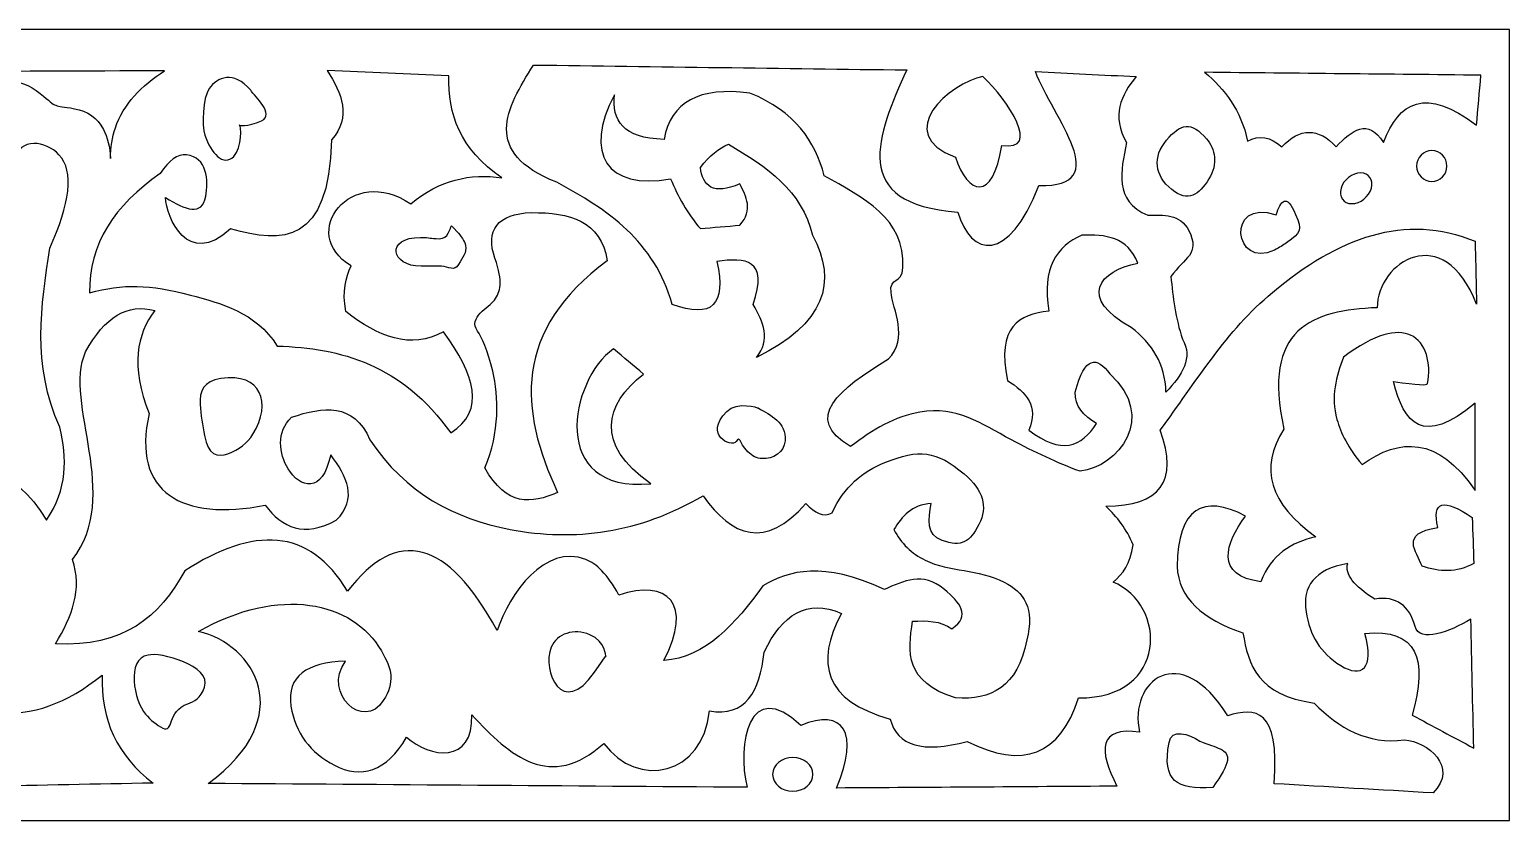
# Model space of a CAD drawing. Header units: centimetres. Extents: x -27.5 to -1.9, y -9.5 to -5.7.
# Drawn here: x -22.1 to -14.99, y -9.5 to -5.7 of the extents above; entities that cross this region are included whole.
import ezdxf

# ---------------------------------------------------------------- set-up
doc = ezdxf.new("R2010")
doc.units = ezdxf.units.CM
doc.header["$MEASUREMENT"] = 0
doc.layers.add('layer 1', color=7, linetype='Continuous')

msp = doc.modelspace()

# ---------------------------------------------------------------- linework, layer by layer
at = {"layer": 'layer 1', "color": 250}
for points, knots in [([(-14.99208, -5.70121), (-14.99208, -5.70121), (-14.99208, -9.5), (-14.99208, -9.5), (-14.99208, -9.5), (-14.99208, -9.5), (-27.5, -9.5), (-27.5, -9.5), (-27.5, -9.5), (-27.5, -9.5), (-27.5, -5.70121), (-27.5, -5.70121), (-27.5, -5.70121), (-27.5, -5.70121), (-14.99208, -5.70121), (-14.99208, -5.70121)], [0, 0, 0, 0, 0.2, 0.2, 0.2, 0.2, 0.4, 0.4, 0.4, 0.4, 0.6, 0.6, 0.6, 0.6, 1, 1, 1, 1]), ([(-21.45384, -5.89928), (-21.56505, -5.97148), (-21.65108, -6.05855), (-21.69028, -6.17317), (-21.69028, -6.17317), (-21.70561, -6.21803), (-21.71379, -6.26712), (-21.71348, -6.32119), (-21.71348, -6.32119), (-21.71689, -6.26372), (-21.72845, -6.21738), (-21.74733, -6.18113), (-21.74733, -6.18113), (-21.77679, -6.1246), (-21.82415, -6.09257), (-21.88634, -6.08109), (-21.88634, -6.08109), (-21.99584, -6.06086), (-21.96087, -6.08239), (-22.0516, -6.0086), (-22.0516, -6.0086), (-22.15276, -5.9263), (-22.25163, -5.92515), (-22.34635, -6.06967), (-22.34635, -6.06967), (-22.38896, -6.18684), (-22.41494, -6.29858), (-22.36197, -6.38473), (-22.36197, -6.38473), (-22.33019, -6.43643), (-22.26995, -6.47893), (-22.16784, -6.50781), (-22.16784, -6.50781), (-22.18182, -6.43422), (-22.18511, -6.37415), (-22.17558, -6.33036), (-22.17558, -6.33036), (-22.15072, -6.2161), (-22.02427, -6.23509), (-21.96114, -6.30211), (-21.96114, -6.30211), (-21.88566, -6.38215), (-21.90895, -6.5384), (-22.00557, -6.75122), (-22.00557, -6.75122), (-22.04607, -7.02895), (-22.09352, -7.30551), (-21.95689, -7.61127), (-21.95689, -7.61127), (-21.9225, -7.75987), (-21.91834, -7.9086), (-22.0218, -8.05752), (-22.0218, -8.05752), (-22.17823, -7.79521), (-22.37885, -7.76781), (-22.45182, -7.99261), (-22.45182, -7.99261), (-22.49853, -7.91772), (-22.5707, -7.90221), (-22.64655, -7.89524), (-22.64655, -7.89524), (-22.54103, -7.74643), (-22.43555, -7.67813), (-22.33012, -7.63561), (-22.33012, -7.63561), (-22.12892, -7.40296), (-22.25795, -7.17039), (-22.35446, -6.93783), (-22.35446, -6.93783), (-22.33063, -6.26851), (-22.79114, -6.24318), (-23.11715, -6.36988), (-23.11715, -6.36988), (-23.2821, -6.37581), (-23.43095, -6.39476), (-23.54068, -6.44528), (-23.54068, -6.44528), (-23.7047, -6.52078), (-23.74042, -6.66489), (-23.75008, -6.82968), (-23.75008, -6.82968), (-23.76577, -7.09667), (-23.51112, -7.35253), (-23.24031, -7.26975), (-23.24031, -7.26975), (-23.09618, -7.2257), (-23.02612, -7.09352), (-23.06035, -6.91349), (-23.06035, -6.91349), (-23.1378, -6.98636), (-23.21795, -7.04504), (-23.31194, -7.03131), (-23.31194, -7.03131), (-23.47757, -7.00712), (-23.46898, -6.91172), (-23.41209, -6.78138), (-23.41209, -6.78138), (-23.35294, -6.64597), (-23.22379, -6.59985), (-23.00355, -6.67008), (-23.00355, -6.67008), (-22.83218, -6.73068), (-22.59762, -7.018), (-22.81586, -7.29776), (-22.81586, -7.29776), (-22.94658, -7.4654), (-23.1772, -7.50006), (-23.38132, -7.48376), (-23.38132, -7.48376), (-23.59289, -7.46686), (-23.72772, -7.37898), (-23.84536, -7.20713), (-23.84536, -7.20713), (-23.99495, -6.98854), (-24.03869, -6.76365), (-24.2354, -6.56744), (-24.2354, -6.56744), (-24.57916, -6.22446), (-24.98309, -6.29807), (-25.32407, -6.35365), (-25.32407, -6.35365), (-25.27519, -6.18149), (-25.37671, -6.10105), (-25.5188, -6.04533), (-25.5188, -6.04533), (-25.56375, -5.92219), (-25.63662, -5.89193), (-25.71353, -5.87494), (-25.71353, -5.87494), (-25.31594, -5.87766), (-24.91836, -5.88036), (-24.52082, -5.88306), (-24.52082, -5.88306), (-24.55082, -6.20147), (-24.48503, -6.32072), (-24.34746, -6.29101), (-24.34746, -6.29101), (-24.21036, -6.26139), (-24.2574, -6.19472), (-24.21027, -6.32369), (-24.21027, -6.32369), (-24.15141, -6.48466), (-23.96286, -6.6715), (-23.79058, -6.3861), (-23.79058, -6.3861), (-23.45965, -6.30115), (-23.6217, -6.05798), (-23.75001, -5.9074), (-23.75001, -5.9074), (-22.98461, -5.90468), (-22.21922, -5.90198), (-21.45384, -5.89928)], [0, 0, 0, 0, 0.025641, 0.025641, 0.025641, 0.025641, 0.0512821, 0.0512821, 0.0512821, 0.0512821, 0.0769231, 0.0769231, 0.0769231, 0.0769231, 0.1025641, 0.1025641, 0.1025641, 0.1025641, 0.1282051, 0.1282051, 0.1282051, 0.1282051, 0.1538462, 0.1538462, 0.1538462, 0.1538462, 0.1794872, 0.1794872, 0.1794872, 0.1794872, 0.2051282, 0.2051282, 0.2051282, 0.2051282, 0.2307692, 0.2307692, 0.2307692, 0.2307692, 0.2564103, 0.2564103, 0.2564103, 0.2564103, 0.2820513, 0.2820513, 0.2820513, 0.2820513, 0.3076923, 0.3076923, 0.3076923, 0.3076923, 0.3333333, 0.3333333, 0.3333333, 0.3333333, 0.3589744, 0.3589744, 0.3589744, 0.3589744, 0.3846154, 0.3846154, 0.3846154, 0.3846154, 0.4102564, 0.4102564, 0.4102564, 0.4102564, 0.4358974, 0.4358974, 0.4358974, 0.4358974, 0.4615385, 0.4615385, 0.4615385, 0.4615385, 0.4871795, 0.4871795, 0.4871795, 0.4871795, 0.5128205, 0.5128205, 0.5128205, 0.5128205, 0.5384615, 0.5384615, 0.5384615, 0.5384615, 0.5641026, 0.5641026, 0.5641026, 0.5641026, 0.5897436, 0.5897436, 0.5897436, 0.5897436, 0.6153846, 0.6153846, 0.6153846, 0.6153846, 0.6410256, 0.6410256, 0.6410256, 0.6410256, 0.6666667, 0.6666667, 0.6666667, 0.6666667, 0.6923077, 0.6923077, 0.6923077, 0.6923077, 0.7179487, 0.7179487, 0.7179487, 0.7179487, 0.7435897, 0.7435897, 0.7435897, 0.7435897, 0.7692308, 0.7692308, 0.7692308, 0.7692308, 0.7948718, 0.7948718, 0.7948718, 0.7948718, 0.8205128, 0.8205128, 0.8205128, 0.8205128, 0.8461538, 0.8461538, 0.8461538, 0.8461538, 0.8717949, 0.8717949, 0.8717949, 0.8717949, 0.8974359, 0.8974359, 0.8974359, 0.8974359, 0.9230769, 0.9230769, 0.9230769, 0.9230769, 0.9487179, 0.9487179, 0.9487179, 0.9487179, 1, 1, 1, 1]), ([(-20.08818, -5.92327), (-20.09236, -6.10451), (-20.0372, -6.27386), (-19.83267, -6.41341), (-19.83267, -6.41341), (-19.98515, -6.391), (-20.13216, -6.42182), (-20.27068, -6.53856), (-20.27068, -6.53856), (-20.55659, -6.34223), (-20.8167, -6.68197), (-20.55747, -6.83577), (-20.55747, -6.83577), (-20.58183, -6.89306), (-20.60098, -6.95554), (-20.58354, -7.05477), (-20.58354, -7.05477), (-20.42709, -7.17904), (-20.27063, -7.23815), (-20.11425, -7.15384), (-20.11425, -7.15384), (-19.96211, -7.35803), (-19.90997, -7.53184), (-20.07775, -7.63878), (-20.07775, -7.63878), (-20.31448, -7.30958), (-20.60563, -7.23055), (-20.91204, -7.22163), (-20.91204, -7.22163), (-21.01709, -7.05626), (-21.18429, -7.0158), (-21.32966, -6.97669), (-21.32966, -6.97669), (-21.52506, -6.92415), (-21.65432, -6.92138), (-21.81412, -6.96613), (-21.81412, -6.96613), (-21.81931, -6.73061), (-21.69239, -6.5446), (-21.47519, -6.39255), (-21.47519, -6.39255), (-21.43287, -6.32857), (-21.39052, -6.29885), (-21.34823, -6.30351), (-21.34823, -6.30351), (-21.24897, -6.31436), (-21.24212, -6.42454), (-21.2561, -6.5021), (-21.2561, -6.5021), (-21.27336, -6.59789), (-21.35317, -6.56874), (-21.44912, -6.50727), (-21.44912, -6.50727), (-21.44402, -6.60351), (-21.34571, -6.84883), (-21.13626, -6.65848), (-21.13626, -6.65848), (-20.88559, -6.73056), (-20.66461, -6.7311), (-20.65132, -6.23091), (-20.65132, -6.23091), (-20.55353, -6.11963), (-20.60237, -6.0084), (-20.67218, -5.89719), (-20.67218, -5.89719), (-20.4775, -5.90589), (-20.28284, -5.91459), (-20.08818, -5.92327)], [0, 0, 0, 0, 0.0555556, 0.0555556, 0.0555556, 0.0555556, 0.1111111, 0.1111111, 0.1111111, 0.1111111, 0.1666667, 0.1666667, 0.1666667, 0.1666667, 0.2222222, 0.2222222, 0.2222222, 0.2222222, 0.2777778, 0.2777778, 0.2777778, 0.2777778, 0.3333333, 0.3333333, 0.3333333, 0.3333333, 0.3888889, 0.3888889, 0.3888889, 0.3888889, 0.4444444, 0.4444444, 0.4444444, 0.4444444, 0.5, 0.5, 0.5, 0.5, 0.5555556, 0.5555556, 0.5555556, 0.5555556, 0.6111111, 0.6111111, 0.6111111, 0.6111111, 0.6666667, 0.6666667, 0.6666667, 0.6666667, 0.7222222, 0.7222222, 0.7222222, 0.7222222, 0.7777778, 0.7777778, 0.7777778, 0.7777778, 0.8333333, 0.8333333, 0.8333333, 0.8333333, 0.8888889, 0.8888889, 0.8888889, 0.8888889, 1, 1, 1, 1]), ([(-20.98769, -6.13883), (-21.05496, -6.17029), (-21.1045, -6.16101), (-21.09484, -6.15946), (-21.09484, -6.15946), (-21.08274, -6.15751), (-21.08272, -6.26934), (-21.12115, -6.31009), (-21.12115, -6.31009), (-21.17053, -6.36244), (-21.23254, -6.29319), (-21.25978, -6.20891), (-21.25978, -6.20891), (-21.27579, -6.15935), (-21.27131, -6.03077), (-21.23893, -5.98489), (-21.23893, -5.98489), (-21.2002, -5.93014), (-21.12385, -5.89558), (-21.04004, -5.99215), (-21.04004, -5.99215), (-21.01921, -6.02218), (-20.92222, -6.10822), (-20.98769, -6.13883)], [0, 0, 0, 0, 0.1428571, 0.1428571, 0.1428571, 0.1428571, 0.2857143, 0.2857143, 0.2857143, 0.2857143, 0.4285714, 0.4285714, 0.4285714, 0.4285714, 0.5714286, 0.5714286, 0.5714286, 0.5714286, 0.7142857, 0.7142857, 0.7142857, 0.7142857, 1, 1, 1, 1]), ([(-16.78489, -5.92686), (-16.9462, -5.91895), (-17.10753, -5.91102), (-17.26886, -5.90306), (-17.26886, -5.90306), (-17.18567, -6.12521), (-16.88264, -6.45913), (-17.25299, -6.4505), (-17.25299, -6.4505), (-17.39863, -6.82755), (-17.58158, -6.79325), (-17.64175, -6.57744), (-17.64175, -6.57744), (-18.16745, -6.54105), (-18.02975, -6.20621), (-17.8877, -5.89513), (-17.8877, -5.89513), (-18.48537, -5.88721), (-19.08307, -5.87928), (-19.68076, -5.87132), (-19.68076, -5.87132), (-19.81348, -6.08201), (-19.93076, -6.29054), (-19.56969, -6.43463), (-19.56969, -6.43463), (-19.32481, -6.56575), (-19.09983, -6.71834), (-19.01431, -7.02173), (-19.01431, -7.02173), (-18.8239, -7.09152), (-18.75247, -7.02275), (-18.8001, -6.81545), (-18.8001, -6.81545), (-18.66228, -6.79478), (-18.55096, -6.80383), (-18.62555, -7.02173), (-18.62555, -7.02173), (-18.57548, -7.10635), (-18.54028, -7.19093), (-18.60968, -7.27562), (-18.60968, -7.27562), (-18.28096, -7.11492), (-18.21913, -6.91511), (-18.33993, -6.68851), (-18.33993, -6.68851), (-18.39185, -6.47677), (-18.55988, -6.35783), (-18.74456, -6.25215), (-18.74456, -6.25215), (-18.78951, -6.26937), (-18.83444, -6.30638), (-18.87944, -6.36322), (-18.87944, -6.36322), (-18.86797, -6.45317), (-18.81938, -6.49776), (-18.68902, -6.44256), (-18.68902, -6.44256), (-18.65951, -6.50448), (-18.62407, -6.56548), (-18.68902, -6.64091), (-18.68902, -6.64091), (-18.75247, -6.64619), (-18.81594, -6.65147), (-18.87944, -6.65678), (-18.87944, -6.65678), (-18.94187, -6.58483), (-18.98617, -6.50383), (-19.02225, -6.41876), (-19.02225, -6.41876), (-19.32899, -6.47203), (-19.44227, -6.29825), (-19.292, -6.01413), (-19.292, -6.01413), (-19.30517, -6.13746), (-19.25229, -6.2237), (-19.05398, -6.22835), (-19.05398, -6.22835), (-19.0222, -6.0487), (-18.88465, -5.97462), (-18.64142, -6.0062), (-18.64142, -6.0062), (-18.4257, -6.09385), (-18.32816, -6.23597), (-18.2844, -6.40289), (-18.2844, -6.40289), (-18.0983, -6.51028), (-17.89372, -6.60544), (-17.90606, -6.84492), (-17.90606, -6.84492), (-17.9102, -6.92677), (-17.97174, -6.88645), (-17.96326, -6.96316), (-17.96326, -6.96316), (-17.95412, -7.04533), (-17.87774, -7.18367), (-17.97497, -7.28355), (-17.97497, -7.28355), (-18.21245, -7.42697), (-18.39102, -7.56928), (-18.15745, -7.70405), (-18.15745, -7.70405), (-18.05173, -7.62277), (-17.94268, -7.5589), (-17.82511, -7.53919), (-17.82511, -7.53919), (-17.64276, -7.50862), (-17.53456, -7.59263), (-17.38499, -7.67188), (-17.38499, -7.67188), (-17.27486, -7.73023), (-17.16473, -7.78266), (-17.05464, -7.82305), (-17.05464, -7.82305), (-16.87153, -7.80114), (-16.68301, -7.564), (-16.91183, -7.35496), (-16.91183, -7.35496), (-16.97445, -7.27043), (-17.03201, -7.26703), (-17.07844, -7.44223), (-17.07844, -7.44223), (-17.0806, -7.51067), (-17.0381, -7.55688), (-16.9753, -7.59297), (-16.9753, -7.59297), (-17.04812, -7.70643), (-17.14634, -7.74641), (-17.30059, -7.62471), (-17.30059, -7.62471), (-17.25272, -7.51161), (-17.31307, -7.4429), (-17.40373, -7.38669), (-17.40373, -7.38669), (-17.45682, -7.1269), (-17.3479, -7.0692), (-17.20539, -7.05347), (-17.20539, -7.05347), (-17.23941, -6.84508), (-17.1672, -6.7427), (-17.04671, -6.68851), (-17.04671, -6.68851), (-16.93226, -6.6846), (-16.826, -6.69699), (-16.77696, -6.82339), (-16.77696, -6.82339), (-16.96303, -6.85825), (-17.06676, -6.99036), (-16.80869, -7.13281), (-16.80869, -7.13281), (-16.70742, -7.20929), (-16.64579, -7.30888), (-16.64208, -7.44223), (-16.64208, -7.44223), (-16.56272, -7.36089), (-16.51183, -7.27773), (-16.56274, -7.18834), (-16.56274, -7.18834), (-16.59661, -7.08781), (-16.609, -6.98732), (-16.61828, -6.88686), (-16.61828, -6.88686), (-16.55393, -6.79619), (-16.4752, -6.78098), (-16.53267, -6.66691), (-16.53267, -6.66691), (-16.57441, -6.58423), (-16.65332, -6.59223), (-16.72935, -6.59331), (-16.72935, -6.59331), (-16.89495, -6.52242), (-16.85776, -6.38123), (-16.83249, -6.24422), (-16.83249, -6.24422), (-16.90363, -6.11428), (-16.86025, -6.01611), (-16.78489, -5.92686)], [0, 0, 0, 0, 0.0222222, 0.0222222, 0.0222222, 0.0222222, 0.0444444, 0.0444444, 0.0444444, 0.0444444, 0.0666667, 0.0666667, 0.0666667, 0.0666667, 0.0888889, 0.0888889, 0.0888889, 0.0888889, 0.1111111, 0.1111111, 0.1111111, 0.1111111, 0.1333333, 0.1333333, 0.1333333, 0.1333333, 0.1555556, 0.1555556, 0.1555556, 0.1555556, 0.1777778, 0.1777778, 0.1777778, 0.1777778, 0.2, 0.2, 0.2, 0.2, 0.2222222, 0.2222222, 0.2222222, 0.2222222, 0.2444444, 0.2444444, 0.2444444, 0.2444444, 0.2666667, 0.2666667, 0.2666667, 0.2666667, 0.2888889, 0.2888889, 0.2888889, 0.2888889, 0.3111111, 0.3111111, 0.3111111, 0.3111111, 0.3333333, 0.3333333, 0.3333333, 0.3333333, 0.3555556, 0.3555556, 0.3555556, 0.3555556, 0.3777778, 0.3777778, 0.3777778, 0.3777778, 0.4, 0.4, 0.4, 0.4, 0.4222222, 0.4222222, 0.4222222, 0.4222222, 0.4444444, 0.4444444, 0.4444444, 0.4444444, 0.4666667, 0.4666667, 0.4666667, 0.4666667, 0.4888889, 0.4888889, 0.4888889, 0.4888889, 0.5111111, 0.5111111, 0.5111111, 0.5111111, 0.5333333, 0.5333333, 0.5333333, 0.5333333, 0.5555556, 0.5555556, 0.5555556, 0.5555556, 0.5777778, 0.5777778, 0.5777778, 0.5777778, 0.6, 0.6, 0.6, 0.6, 0.6222222, 0.6222222, 0.6222222, 0.6222222, 0.6444444, 0.6444444, 0.6444444, 0.6444444, 0.6666667, 0.6666667, 0.6666667, 0.6666667, 0.6888889, 0.6888889, 0.6888889, 0.6888889, 0.7111111, 0.7111111, 0.7111111, 0.7111111, 0.7333333, 0.7333333, 0.7333333, 0.7333333, 0.7555556, 0.7555556, 0.7555556, 0.7555556, 0.7777778, 0.7777778, 0.7777778, 0.7777778, 0.8, 0.8, 0.8, 0.8, 0.8222222, 0.8222222, 0.8222222, 0.8222222, 0.8444444, 0.8444444, 0.8444444, 0.8444444, 0.8666667, 0.8666667, 0.8666667, 0.8666667, 0.8888889, 0.8888889, 0.8888889, 0.8888889, 0.9111111, 0.9111111, 0.9111111, 0.9111111, 0.9333333, 0.9333333, 0.9333333, 0.9333333, 0.9555556, 0.9555556, 0.9555556, 0.9555556, 1, 1, 1, 1]), ([(-17.43106, -6.2573), (-17.47334, -6.5326), (-17.59496, -6.49459), (-17.65371, -6.31438), (-17.65371, -6.31438), (-17.96245, -6.19958), (-17.6778, -5.95648), (-17.5224, -5.92619), (-17.5224, -5.92619), (-17.39962, -6.04043), (-17.23829, -6.28896), (-17.43106, -6.2573)], [0, 0, 0, 0, 0.25, 0.25, 0.25, 0.25, 0.5, 0.5, 0.5, 0.5, 1, 1, 1, 1]), ([(-15.12916, -5.92021), (-15.13601, -6.00042), (-15.14289, -6.08066), (-15.14979, -6.16092), (-15.14979, -6.16092), (-15.39551, -5.97318), (-15.52302, -6.0485), (-15.59683, -6.24345), (-15.59683, -6.24345), (-15.67246, -6.12615), (-15.74809, -6.18268), (-15.82379, -6.26408), (-15.82379, -6.26408), (-15.91088, -6.17173), (-15.99797, -6.17171), (-16.08513, -6.26408), (-16.08513, -6.26408), (-16.14013, -6.21529), (-16.19513, -6.20612), (-16.25019, -6.23657), (-16.25019, -6.23657), (-16.28168, -6.08938), (-16.35875, -5.98757), (-16.45652, -5.90645), (-16.45652, -5.90645), (-16.01404, -5.91106), (-15.57159, -5.91565), (-15.12916, -5.92021)], [0, 0, 0, 0, 0.125, 0.125, 0.125, 0.125, 0.25, 0.25, 0.25, 0.25, 0.375, 0.375, 0.375, 0.375, 0.5, 0.5, 0.5, 0.5, 0.625, 0.625, 0.625, 0.625, 0.75, 0.75, 0.75, 0.75, 1, 1, 1, 1]), ([(-16.63934, -6.23226), (-16.70742, -6.31342), (-16.69746, -6.40127), (-16.61446, -6.46969), (-16.61446, -6.46969), (-16.53561, -6.53476), (-16.48336, -6.49399), (-16.43607, -6.41849), (-16.43607, -6.41849), (-16.39044, -6.34565), (-16.40624, -6.27546), (-16.44762, -6.22592), (-16.44762, -6.22592), (-16.52028, -6.13894), (-16.57281, -6.15308), (-16.63934, -6.23226)], [0, 0, 0, 0, 0.2, 0.2, 0.2, 0.2, 0.4, 0.4, 0.4, 0.4, 0.6, 0.6, 0.6, 0.6, 1, 1, 1, 1]), ([(-15.29222, -6.35657), (-15.29222, -6.39723), (-15.3249, -6.4304), (-15.36499, -6.4304), (-15.36499, -6.4304), (-15.40507, -6.4304), (-15.43775, -6.39723), (-15.43775, -6.35657), (-15.43775, -6.35657), (-15.43775, -6.31591), (-15.40507, -6.28274), (-15.36499, -6.28274), (-15.36499, -6.28274), (-15.3249, -6.28274), (-15.29222, -6.31591), (-15.29222, -6.35657)], [0, 0, 0, 0, 0.2, 0.2, 0.2, 0.2, 0.4, 0.4, 0.4, 0.4, 0.6, 0.6, 0.6, 0.6, 1, 1, 1, 1]), ([(-15.65545, -6.46349), (-15.66704, -6.50415), (-15.70918, -6.53732), (-15.7493, -6.53732), (-15.7493, -6.53732), (-15.78938, -6.53732), (-15.81257, -6.50415), (-15.80097, -6.46349), (-15.80097, -6.46349), (-15.78935, -6.42283), (-15.74721, -6.38965), (-15.70714, -6.38965), (-15.70714, -6.38965), (-15.66704, -6.38965), (-15.64383, -6.42283), (-15.65545, -6.46349)], [0, 0, 0, 0, 0.2, 0.2, 0.2, 0.2, 0.4, 0.4, 0.4, 0.4, 0.6, 0.6, 0.6, 0.6, 1, 1, 1, 1]), ([(-16.11273, -6.59095), (-16.35999, -6.5079), (-16.31452, -6.85708), (-16.12065, -6.7605), (-16.12065, -6.7605), (-16.09705, -6.74834), (-16.07846, -6.73686), (-16.06327, -6.72589), (-16.06327, -6.72589), (-15.992, -6.67453), (-15.98683, -6.66545), (-16.01935, -6.58877), (-16.01935, -6.58877), (-16.06416, -6.48331), (-16.09001, -6.52507), (-16.11273, -6.59095)], [0, 0, 0, 0, 0.2, 0.2, 0.2, 0.2, 0.4, 0.4, 0.4, 0.4, 0.6, 0.6, 0.6, 0.6, 1, 1, 1, 1]), ([(-15.14979, -7.02061), (-15.15206, -6.91976), (-15.15435, -6.81889), (-15.15667, -6.718), (-15.15667, -6.718), (-15.49362, -6.578), (-15.81601, -6.70094), (-16.13069, -6.96354), (-16.13069, -6.96354), (-16.35062, -7.14708), (-16.50039, -7.39602), (-16.66972, -7.62583), (-16.66972, -7.62583), (-16.57946, -7.87187), (-16.67202, -7.98953), (-16.93107, -7.99034), (-16.93107, -7.99034), (-16.87704, -8.04183), (-16.83047, -8.10072), (-16.8004, -8.17603), (-16.8004, -8.17603), (-16.81235, -8.26575), (-16.8489, -8.31866), (-16.89668, -8.35485), (-16.89668, -8.35485), (-16.63552, -8.46307), (-16.63021, -8.91415), (-17.06174, -8.91192), (-17.06174, -8.91192), (-17.15082, -9.18673), (-17.32923, -9.25618), (-17.59698, -9.12027), (-17.59698, -9.12027), (-17.80982, -9.17824), (-17.93335, -9.14248), (-17.96765, -9.01297), (-17.96765, -9.01297), (-18.28449, -8.9253), (-18.32789, -8.74441), (-18.20175, -8.50575), (-18.20175, -8.50575), (-18.36809, -8.43376), (-18.48659, -8.51125), (-18.57242, -8.69108), (-18.57242, -8.69108), (-18.59406, -8.88232), (-18.66297, -9.00425), (-18.83579, -8.97396), (-18.83579, -8.97396), (-18.86517, -9.28376), (-19.18079, -9.35177), (-19.34302, -9.13003), (-19.34302, -9.13003), (-19.60043, -9.36013), (-19.79152, -9.19359), (-19.97706, -8.99347), (-19.97706, -8.99347), (-19.97135, -9.23105), (-20.17646, -9.20029), (-20.29167, -9.1004), (-20.29167, -9.1004), (-20.38519, -9.266), (-20.5122, -9.30147), (-20.63791, -9.23541), (-20.63791, -9.23541), (-20.75179, -9.17556), (-20.82738, -9.07869), (-20.84639, -8.95132), (-20.84639, -8.95132), (-20.86806, -8.80629), (-20.77047, -8.74138), (-20.58522, -8.73545), (-20.58522, -8.73545), (-20.69517, -8.89078), (-20.49761, -9.07148), (-20.40265, -8.92447), (-20.40265, -8.92447), (-20.34588, -8.83661), (-20.36195, -8.77121), (-20.41164, -8.68582), (-20.41164, -8.68582), (-20.55097, -8.44666), (-20.90085, -8.37222), (-21.29134, -8.59264), (-21.29134, -8.59264), (-21.02125, -8.65379), (-20.80616, -9.00138), (-21.24374, -9.32255), (-21.24374, -9.32255), (-20.38079, -9.32869), (-19.51786, -9.33485), (-18.65495, -9.341), (-18.65495, -9.341), (-18.70487, -9.13731), (-18.64726, -8.80807), (-18.39668, -9.04356), (-18.39668, -9.04356), (-18.19193, -8.9584), (-18.11293, -9.07651), (-18.22571, -9.34462), (-18.22571, -9.34462), (-17.77636, -9.34163), (-17.327, -9.33864), (-16.87767, -9.33568), (-16.87767, -9.33568), (-16.96726, -9.16089), (-16.96692, -9.04903), (-16.76884, -9.0757), (-16.76884, -9.0757), (-16.82512, -8.8316), (-16.57294, -8.62896), (-16.34563, -8.99711), (-16.34563, -8.99711), (-16.21266, -8.95728), (-16.09583, -8.95856), (-16.12193, -9.32359), (-16.12193, -9.32359), (-15.86737, -9.33851), (-15.61283, -9.35343), (-15.3583, -9.36838), (-15.3583, -9.36838), (-15.2354, -9.24243), (-15.38441, -9.12097), (-15.49692, -9.11351), (-15.49692, -9.11351), (-15.67363, -9.1354), (-15.81086, -9.05835), (-15.93012, -8.9364), (-15.93012, -8.9364), (-16.20178, -8.89821), (-16.24667, -8.75334), (-16.27236, -8.59947), (-16.27236, -8.59947), (-16.46538, -8.53337), (-16.58245, -8.43218), (-16.58859, -8.27982), (-16.58859, -8.27982), (-16.58265, -7.99892), (-16.46661, -7.9304), (-16.25937, -8.03792), (-16.25937, -8.03792), (-16.35671, -8.16808), (-16.40937, -8.32628), (-16.18571, -8.35325), (-16.18571, -8.35325), (-16.13806, -8.22458), (-16.04097, -8.16518), (-15.92147, -8.13728), (-15.92147, -8.13728), (-16.14539, -7.97962), (-16.1967, -7.80757), (-16.07547, -7.6212), (-16.07547, -7.6212), (-16.1843, -7.13263), (-15.93688, -7.04951), (-15.6274, -7.03711), (-15.6274, -7.03711), (-15.62724, -6.81707), (-15.30775, -6.61369), (-15.14979, -7.02061)], [0, 0, 0, 0, 0.0243902, 0.0243902, 0.0243902, 0.0243902, 0.0487805, 0.0487805, 0.0487805, 0.0487805, 0.0731707, 0.0731707, 0.0731707, 0.0731707, 0.097561, 0.097561, 0.097561, 0.097561, 0.1219512, 0.1219512, 0.1219512, 0.1219512, 0.1463415, 0.1463415, 0.1463415, 0.1463415, 0.1707317, 0.1707317, 0.1707317, 0.1707317, 0.195122, 0.195122, 0.195122, 0.195122, 0.2195122, 0.2195122, 0.2195122, 0.2195122, 0.2439024, 0.2439024, 0.2439024, 0.2439024, 0.2682927, 0.2682927, 0.2682927, 0.2682927, 0.2926829, 0.2926829, 0.2926829, 0.2926829, 0.3170732, 0.3170732, 0.3170732, 0.3170732, 0.3414634, 0.3414634, 0.3414634, 0.3414634, 0.3658537, 0.3658537, 0.3658537, 0.3658537, 0.3902439, 0.3902439, 0.3902439, 0.3902439, 0.4146341, 0.4146341, 0.4146341, 0.4146341, 0.4390244, 0.4390244, 0.4390244, 0.4390244, 0.4634146, 0.4634146, 0.4634146, 0.4634146, 0.4878049, 0.4878049, 0.4878049, 0.4878049, 0.5121951, 0.5121951, 0.5121951, 0.5121951, 0.5365854, 0.5365854, 0.5365854, 0.5365854, 0.5609756, 0.5609756, 0.5609756, 0.5609756, 0.5853659, 0.5853659, 0.5853659, 0.5853659, 0.6097561, 0.6097561, 0.6097561, 0.6097561, 0.6341463, 0.6341463, 0.6341463, 0.6341463, 0.6585366, 0.6585366, 0.6585366, 0.6585366, 0.6829268, 0.6829268, 0.6829268, 0.6829268, 0.7073171, 0.7073171, 0.7073171, 0.7073171, 0.7317073, 0.7317073, 0.7317073, 0.7317073, 0.7560976, 0.7560976, 0.7560976, 0.7560976, 0.7804878, 0.7804878, 0.7804878, 0.7804878, 0.804878, 0.804878, 0.804878, 0.804878, 0.8292683, 0.8292683, 0.8292683, 0.8292683, 0.8536585, 0.8536585, 0.8536585, 0.8536585, 0.8780488, 0.8780488, 0.8780488, 0.8780488, 0.902439, 0.902439, 0.902439, 0.902439, 0.9268293, 0.9268293, 0.9268293, 0.9268293, 0.9512195, 0.9512195, 0.9512195, 0.9512195, 1, 1, 1, 1]), ([(-19.69096, -6.58029), (-19.85465, -6.58461), (-19.91307, -6.66721), (-19.86643, -6.79956), (-19.86643, -6.79956), (-19.82541, -6.91594), (-19.84011, -6.95957), (-19.86899, -7.00027), (-19.86899, -7.00027), (-19.8945, -7.03625), (-19.99704, -7.08249), (-19.95024, -7.14948), (-19.95024, -7.14948), (-19.93255, -7.17481), (-19.8985, -7.24492), (-19.87681, -7.34152), (-19.87681, -7.34152), (-19.84892, -7.46574), (-19.84137, -7.63376), (-19.91493, -7.80676), (-19.91493, -7.80676), (-19.81083, -7.99382), (-19.69002, -7.9798), (-19.56569, -7.9241), (-19.56569, -7.9241), (-19.7503, -7.52804), (-19.78024, -7.14663), (-19.32652, -6.81121), (-19.32652, -6.81121), (-19.35781, -6.62016), (-19.50779, -6.57924), (-19.69096, -6.58029)], [0, 0, 0, 0, 0.1111111, 0.1111111, 0.1111111, 0.1111111, 0.2222222, 0.2222222, 0.2222222, 0.2222222, 0.3333333, 0.3333333, 0.3333333, 0.3333333, 0.4444444, 0.4444444, 0.4444444, 0.4444444, 0.5555556, 0.5555556, 0.5555556, 0.5555556, 0.6666667, 0.6666667, 0.6666667, 0.6666667, 0.7777778, 0.7777778, 0.7777778, 0.7777778, 1, 1, 1, 1]), ([(-20.09047, -6.6797), (-20.09867, -6.69352), (-20.11204, -6.70577), (-20.1336, -6.70577), (-20.1336, -6.70577), (-20.18289, -6.70577), (-20.17217, -6.69937), (-20.22359, -6.69937), (-20.22359, -6.69937), (-20.39519, -6.69937), (-20.3669, -6.83824), (-20.22146, -6.83824), (-20.22146, -6.83824), (-20.18289, -6.83824), (-20.15504, -6.83824), (-20.1229, -6.83824), (-20.1229, -6.83824), (-20.09076, -6.83824), (-20.06076, -6.86602), (-20.04147, -6.8297), (-20.04147, -6.8297), (-20.02219, -6.79338), (-20.00077, -6.77414), (-20.0072, -6.73782), (-20.0072, -6.73782), (-20.01063, -6.71831), (-20.03084, -6.69197), (-20.04878, -6.67179), (-20.04878, -6.67179), (-20.09018, -6.62524), (-20.06896, -6.64354), (-20.09047, -6.6797)], [0, 0, 0, 0, 0.1111111, 0.1111111, 0.1111111, 0.1111111, 0.2222222, 0.2222222, 0.2222222, 0.2222222, 0.3333333, 0.3333333, 0.3333333, 0.3333333, 0.4444444, 0.4444444, 0.4444444, 0.4444444, 0.5555556, 0.5555556, 0.5555556, 0.5555556, 0.6666667, 0.6666667, 0.6666667, 0.6666667, 0.7777778, 0.7777778, 0.7777778, 0.7777778, 1, 1, 1, 1]), ([(-21.50072, -7.051), (-21.63063, -7.01526), (-21.7415, -7.08116), (-21.83336, -7.24878), (-21.83336, -7.24878), (-21.94091, -7.49687), (-21.65686, -7.94071), (-21.89629, -8.24669), (-21.89629, -8.24669), (-21.84768, -8.38903), (-21.8985, -8.52153), (-21.97721, -8.65125), (-21.97721, -8.65125), (-21.65598, -8.67018), (-21.47467, -8.52312), (-21.35688, -8.30064), (-21.35688, -8.30064), (-21.02808, -8.08955), (-20.75833, -8.08997), (-20.57473, -8.39953), (-20.57473, -8.39953), (-20.33503, -8.08712), (-20.09528, -8.15005), (-19.85551, -8.58832), (-19.85551, -8.58832), (-19.79763, -8.40888), (-19.62457, -8.16951), (-19.42948, -8.24721), (-19.42948, -8.24721), (-19.38026, -8.26681), (-19.32657, -8.31455), (-19.27114, -8.41751), (-19.27114, -8.41751), (-19.03807, -8.33936), (-18.91075, -8.45718), (-19.05538, -8.73217), (-19.05538, -8.73217), (-18.85267, -8.71744), (-18.71141, -8.55551), (-18.57889, -8.37256), (-18.57889, -8.37256), (-18.44741, -8.29965), (-18.29485, -8.25303), (-17.99453, -8.39054), (-17.99453, -8.39054), (-17.90307, -8.35042), (-17.81259, -8.3023), (-17.70684, -8.39054), (-17.70684, -8.39054), (-17.63159, -8.45345), (-17.57742, -8.51636), (-17.67088, -8.57933), (-17.67088, -8.57933), (-17.72504, -8.54101), (-17.79151, -8.53955), (-17.85967, -8.54337), (-17.85967, -8.54337), (-17.88316, -8.69045), (-17.8982, -8.83535), (-17.6529, -8.91197), (-17.6529, -8.91197), (-17.48386, -8.92296), (-17.35424, -8.85974), (-17.31127, -8.63327), (-17.31127, -8.63327), (-17.27057, -8.48111), (-17.32617, -8.40366), (-17.41985, -8.35575), (-17.41985, -8.35575), (-17.54445, -8.29198), (-17.68084, -8.30661), (-17.7987, -8.25025), (-17.7987, -8.25025), (-17.86451, -8.21878), (-17.91483, -8.16965), (-17.94958, -8.10285), (-17.94958, -8.10285), (-17.91076, -8.03985), (-17.86487, -7.98384), (-17.76977, -7.97699), (-17.76977, -7.97699), (-17.784, -8.05325), (-17.79452, -8.12751), (-17.71743, -8.15522), (-17.71743, -8.15522), (-17.62393, -8.18877), (-17.58392, -8.1621), (-17.54077, -8.07847), (-17.54077, -8.07847), (-17.49683, -7.99324), (-17.52056, -7.91233), (-17.61204, -7.83584), (-17.61204, -7.83584), (-17.74759, -7.72243), (-17.82767, -7.7149), (-17.99226, -7.78024), (-17.99226, -7.78024), (-18.10021, -7.8231), (-18.18829, -7.89812), (-18.24625, -8.02194), (-18.24625, -8.02194), (-18.28824, -8.04621), (-18.3302, -8.02248), (-18.37212, -7.97699), (-18.37212, -7.97699), (-18.56851, -8.20071), (-18.72631, -8.13634), (-18.86658, -7.94103), (-18.86658, -7.94103), (-19.17526, -8.12108), (-19.48394, -8.16019), (-19.79258, -8.10285), (-19.79258, -8.10285), (-20.05977, -8.04907), (-20.29661, -7.93091), (-20.46684, -7.67132), (-20.46684, -7.67132), (-20.54717, -7.491), (-20.69126, -7.51276), (-20.84444, -7.56344), (-20.84444, -7.56344), (-20.91712, -7.63269), (-20.90413, -7.73976), (-20.86048, -7.81078), (-20.86048, -7.81078), (-20.80375, -7.90313), (-20.69517, -7.93462), (-20.65564, -7.74324), (-20.65564, -7.74324), (-20.5783, -7.84811), (-20.52375, -7.95296), (-20.62867, -8.0579), (-20.62867, -8.0579), (-20.78344, -8.14288), (-20.88826, -8.09467), (-20.9703, -7.98598), (-20.9703, -7.98598), (-21.36749, -8.06278), (-21.61357, -7.92898), (-21.52769, -7.54546), (-21.52769, -7.54546), (-21.61874, -7.31625), (-21.58752, -7.16573), (-21.50072, -7.051)], [0, 0, 0, 0, 0.027027, 0.027027, 0.027027, 0.027027, 0.0540541, 0.0540541, 0.0540541, 0.0540541, 0.0810811, 0.0810811, 0.0810811, 0.0810811, 0.1081081, 0.1081081, 0.1081081, 0.1081081, 0.1351351, 0.1351351, 0.1351351, 0.1351351, 0.1621622, 0.1621622, 0.1621622, 0.1621622, 0.1891892, 0.1891892, 0.1891892, 0.1891892, 0.2162162, 0.2162162, 0.2162162, 0.2162162, 0.2432432, 0.2432432, 0.2432432, 0.2432432, 0.2702703, 0.2702703, 0.2702703, 0.2702703, 0.2972973, 0.2972973, 0.2972973, 0.2972973, 0.3243243, 0.3243243, 0.3243243, 0.3243243, 0.3513514, 0.3513514, 0.3513514, 0.3513514, 0.3783784, 0.3783784, 0.3783784, 0.3783784, 0.4054054, 0.4054054, 0.4054054, 0.4054054, 0.4324324, 0.4324324, 0.4324324, 0.4324324, 0.4594595, 0.4594595, 0.4594595, 0.4594595, 0.4864865, 0.4864865, 0.4864865, 0.4864865, 0.5135135, 0.5135135, 0.5135135, 0.5135135, 0.5405405, 0.5405405, 0.5405405, 0.5405405, 0.5675676, 0.5675676, 0.5675676, 0.5675676, 0.5945946, 0.5945946, 0.5945946, 0.5945946, 0.6216216, 0.6216216, 0.6216216, 0.6216216, 0.6486486, 0.6486486, 0.6486486, 0.6486486, 0.6756757, 0.6756757, 0.6756757, 0.6756757, 0.7027027, 0.7027027, 0.7027027, 0.7027027, 0.7297297, 0.7297297, 0.7297297, 0.7297297, 0.7567568, 0.7567568, 0.7567568, 0.7567568, 0.7837838, 0.7837838, 0.7837838, 0.7837838, 0.8108108, 0.8108108, 0.8108108, 0.8108108, 0.8378378, 0.8378378, 0.8378378, 0.8378378, 0.8648649, 0.8648649, 0.8648649, 0.8648649, 0.8918919, 0.8918919, 0.8918919, 0.8918919, 0.9189189, 0.9189189, 0.9189189, 0.9189189, 0.9459459, 0.9459459, 0.9459459, 0.9459459, 1, 1, 1, 1]), ([(-15.15667, -7.49516), (-15.15667, -7.63498), (-15.15667, -7.77482), (-15.15667, -7.91469), (-15.15667, -7.91469), (-15.33773, -7.65379), (-15.51884, -7.66132), (-15.69999, -7.79089), (-15.69999, -7.79089), (-15.76591, -7.71151), (-15.80309, -7.63992), (-15.82075, -7.57369), (-15.82075, -7.57369), (-15.8502, -7.46329), (-15.8255, -7.36765), (-15.7894, -7.27508), (-15.7894, -7.27508), (-15.63767, -7.15998), (-15.53286, -7.13969), (-15.46723, -7.16886), (-15.46723, -7.16886), (-15.39055, -7.20298), (-15.36749, -7.30479), (-15.38569, -7.40175), (-15.38569, -7.40175), (-15.38751, -7.41141), (-15.43143, -7.40854), (-15.54869, -7.392), (-15.54869, -7.392), (-15.49978, -7.59378), (-15.4068, -7.70537), (-15.15667, -7.49516)], [0, 0, 0, 0, 0.1111111, 0.1111111, 0.1111111, 0.1111111, 0.2222222, 0.2222222, 0.2222222, 0.2222222, 0.3333333, 0.3333333, 0.3333333, 0.3333333, 0.4444444, 0.4444444, 0.4444444, 0.4444444, 0.5555556, 0.5555556, 0.5555556, 0.5555556, 0.6666667, 0.6666667, 0.6666667, 0.6666667, 0.7777778, 0.7777778, 0.7777778, 0.7777778, 1, 1, 1, 1]), ([(-19.29616, -7.23516), (-19.24808, -7.27553), (-19.20001, -7.31592), (-19.15191, -7.3563), (-19.15191, -7.3563), (-19.3399, -7.50127), (-19.38927, -7.69364), (-19.11772, -7.88246), (-19.11772, -7.88246), (-19.61147, -7.9308), (-19.50819, -7.3831), (-19.29616, -7.23516)], [0, 0, 0, 0, 0.25, 0.25, 0.25, 0.25, 0.5, 0.5, 0.5, 0.5, 1, 1, 1, 1]), ([(-21.18287, -7.37698), (-20.9894, -7.34943), (-20.93569, -7.49365), (-21.02968, -7.64485), (-21.02968, -7.64485), (-21.0555, -7.68642), (-21.09567, -7.7194), (-21.14992, -7.73924), (-21.14992, -7.73924), (-21.19903, -7.75718), (-21.24684, -7.74536), (-21.2614, -7.65112), (-21.2614, -7.65112), (-21.26868, -7.60407), (-21.28084, -7.54944), (-21.28302, -7.50156), (-21.28302, -7.50156), (-21.28583, -7.44005), (-21.26815, -7.38912), (-21.18287, -7.37698)], [0, 0, 0, 0, 0.1666667, 0.1666667, 0.1666667, 0.1666667, 0.3333333, 0.3333333, 0.3333333, 0.3333333, 0.5, 0.5, 0.5, 0.5, 0.6666667, 0.6666667, 0.6666667, 0.6666667, 1, 1, 1, 1]), ([(-18.60218, -7.51876), (-18.60218, -7.51876), (-18.70035, -7.4837), (-18.75294, -7.53629), (-18.75294, -7.53629), (-18.86611, -7.64945), (-18.73058, -7.71101), (-18.70736, -7.68004), (-18.70736, -7.68004), (-18.68633, -7.65199), (-18.69685, -7.68004), (-18.65126, -7.72913), (-18.65126, -7.72913), (-18.63191, -7.74996), (-18.60766, -7.76032), (-18.58332, -7.76228), (-18.58332, -7.76228), (-18.52978, -7.76659), (-18.4758, -7.73039), (-18.47245, -7.67654), (-18.47245, -7.67654), (-18.46678, -7.58531), (-18.53936, -7.55539), (-18.60218, -7.51876)], [0, 0, 0, 0, 0.1428571, 0.1428571, 0.1428571, 0.1428571, 0.2857143, 0.2857143, 0.2857143, 0.2857143, 0.4285714, 0.4285714, 0.4285714, 0.4285714, 0.5714286, 0.5714286, 0.5714286, 0.5714286, 0.7142857, 0.7142857, 0.7142857, 0.7142857, 1, 1, 1, 1]), ([(-15.33548, -8.0935), (-15.5214, -8.12153), (-15.43945, -8.20599), (-15.41114, -8.27919), (-15.41114, -8.27919), (-15.32858, -8.30691), (-15.24601, -8.31154), (-15.16354, -8.26544), (-15.16354, -8.26544), (-15.16581, -8.19206), (-15.16811, -8.1187), (-15.17042, -8.04536), (-15.17042, -8.04536), (-15.31004, -7.95062), (-15.36506, -7.96665), (-15.33548, -8.0935)], [0, 0, 0, 0, 0.2, 0.2, 0.2, 0.2, 0.4, 0.4, 0.4, 0.4, 0.6, 0.6, 0.6, 0.6, 1, 1, 1, 1]), ([(-15.1773, -8.53366), (-15.17269, -8.73996), (-15.16811, -8.94629), (-15.16354, -9.15264), (-15.16354, -9.15264), (-15.2621, -9.09989), (-15.36068, -9.04716), (-15.45928, -8.99445), (-15.45928, -8.99445), (-15.38115, -8.72529), (-15.43629, -8.57616), (-15.68624, -8.60244), (-15.68624, -8.60244), (-15.6385, -8.77033), (-15.7019, -8.8184), (-15.80268, -8.75617), (-15.80268, -8.75617), (-15.90077, -8.69555), (-15.95194, -8.61111), (-15.96927, -8.49739), (-15.96927, -8.49739), (-15.98777, -8.37613), (-15.92855, -8.29488), (-15.76877, -8.26544), (-15.76877, -8.26544), (-15.78338, -8.31745), (-15.73982, -8.37476), (-15.63809, -8.43738), (-15.63809, -8.43738), (-15.53495, -8.41949), (-15.47238, -8.46904), (-15.44548, -8.56812), (-15.44548, -8.56812), (-15.42361, -8.64867), (-15.28001, -8.59392), (-15.1773, -8.53366)], [0, 0, 0, 0, 0.1, 0.1, 0.1, 0.1, 0.2, 0.2, 0.2, 0.2, 0.3, 0.3, 0.3, 0.3, 0.4, 0.4, 0.4, 0.4, 0.5, 0.5, 0.5, 0.5, 0.6, 0.6, 0.6, 0.6, 0.7, 0.7, 0.7, 0.7, 0.8, 0.8, 0.8, 0.8, 1, 1, 1, 1]), ([(-19.33356, -8.71207), (-19.33356, -8.71207), (-19.3281, -8.70115), (-19.38817, -8.78853), (-19.38817, -8.78853), (-19.54175, -9.01192), (-19.64296, -8.78177), (-19.59571, -8.66838), (-19.59571, -8.66838), (-19.5684, -8.60284), (-19.48648, -8.57553), (-19.41002, -8.6083), (-19.41002, -8.6083), (-19.33356, -8.64107), (-19.33356, -8.71207), (-19.33356, -8.71207)], [0, 0, 0, 0, 0.2, 0.2, 0.2, 0.2, 0.4, 0.4, 0.4, 0.4, 0.6, 0.6, 0.6, 0.6, 1, 1, 1, 1]), ([(-21.26127, -8.85942), (-21.27947, -8.9135), (-21.31184, -8.92883), (-21.34209, -8.9397), (-21.34209, -8.9397), (-21.44238, -8.97573), (-21.40938, -9.08278), (-21.46274, -9.05615), (-21.46274, -9.05615), (-21.49052, -9.04231), (-21.52093, -9.01826), (-21.5457, -8.98942), (-21.5457, -8.98942), (-21.5995, -8.92671), (-21.64054, -8.72286), (-21.53307, -8.70634), (-21.53307, -8.70634), (-21.50488, -8.69787), (-21.42828, -8.71043), (-21.36301, -8.73799), (-21.36301, -8.73799), (-21.29781, -8.76552), (-21.24394, -8.80802), (-21.26127, -8.85942)], [0, 0, 0, 0, 0.1428571, 0.1428571, 0.1428571, 0.1428571, 0.2857143, 0.2857143, 0.2857143, 0.2857143, 0.4285714, 0.4285714, 0.4285714, 0.4285714, 0.5714286, 0.5714286, 0.5714286, 0.5714286, 0.7142857, 0.7142857, 0.7142857, 0.7142857, 1, 1, 1, 1]), ([(-21.7533, -8.80168), (-21.92288, -8.93836), (-22.09246, -8.99893), (-22.26211, -8.9834), (-22.26211, -8.9834), (-22.23435, -9.10103), (-22.26377, -9.21872), (-22.31922, -9.33644), (-22.31922, -9.33644), (-22.04922, -9.33123), (-21.77924, -9.32604), (-21.50929, -9.32087), (-21.50929, -9.32087), (-21.68066, -9.18932), (-21.762, -9.01623), (-21.7533, -8.80168)], [0, 0, 0, 0, 0.2, 0.2, 0.2, 0.2, 0.4, 0.4, 0.4, 0.4, 0.6, 0.6, 0.6, 0.6, 1, 1, 1, 1]), ([(-16.47911, -9.11987), (-16.53474, -9.08278), (-16.61509, -9.05806), (-16.62745, -9.12605), (-16.62745, -9.12605), (-16.66161, -9.31399), (-16.59212, -9.35031), (-16.4173, -9.34238), (-16.4173, -9.34238), (-16.32965, -9.21858), (-16.33028, -9.18264), (-16.38145, -9.15659), (-16.38145, -9.15659), (-16.40474, -9.14475), (-16.43847, -9.13493), (-16.47911, -9.11987)], [0, 0, 0, 0, 0.2, 0.2, 0.2, 0.2, 0.4, 0.4, 0.4, 0.4, 0.6, 0.6, 0.6, 0.6, 1, 1, 1, 1]), ([(-18.33854, -9.27897), (-18.33854, -9.3237), (-18.38203, -9.36018), (-18.43534, -9.36018), (-18.43534, -9.36018), (-18.48863, -9.36018), (-18.53212, -9.3237), (-18.53212, -9.27897), (-18.53212, -9.27897), (-18.53212, -9.23422), (-18.48863, -9.19775), (-18.43534, -9.19775), (-18.43534, -9.19775), (-18.38203, -9.19775), (-18.33854, -9.23422), (-18.33854, -9.27897)], [0, 0, 0, 0, 0.2, 0.2, 0.2, 0.2, 0.4, 0.4, 0.4, 0.4, 0.6, 0.6, 0.6, 0.6, 1, 1, 1, 1])]:
    msp.add_open_spline(points, degree=3, knots=knots, dxfattribs=at)

doc.saveas('drawing.dxf')
